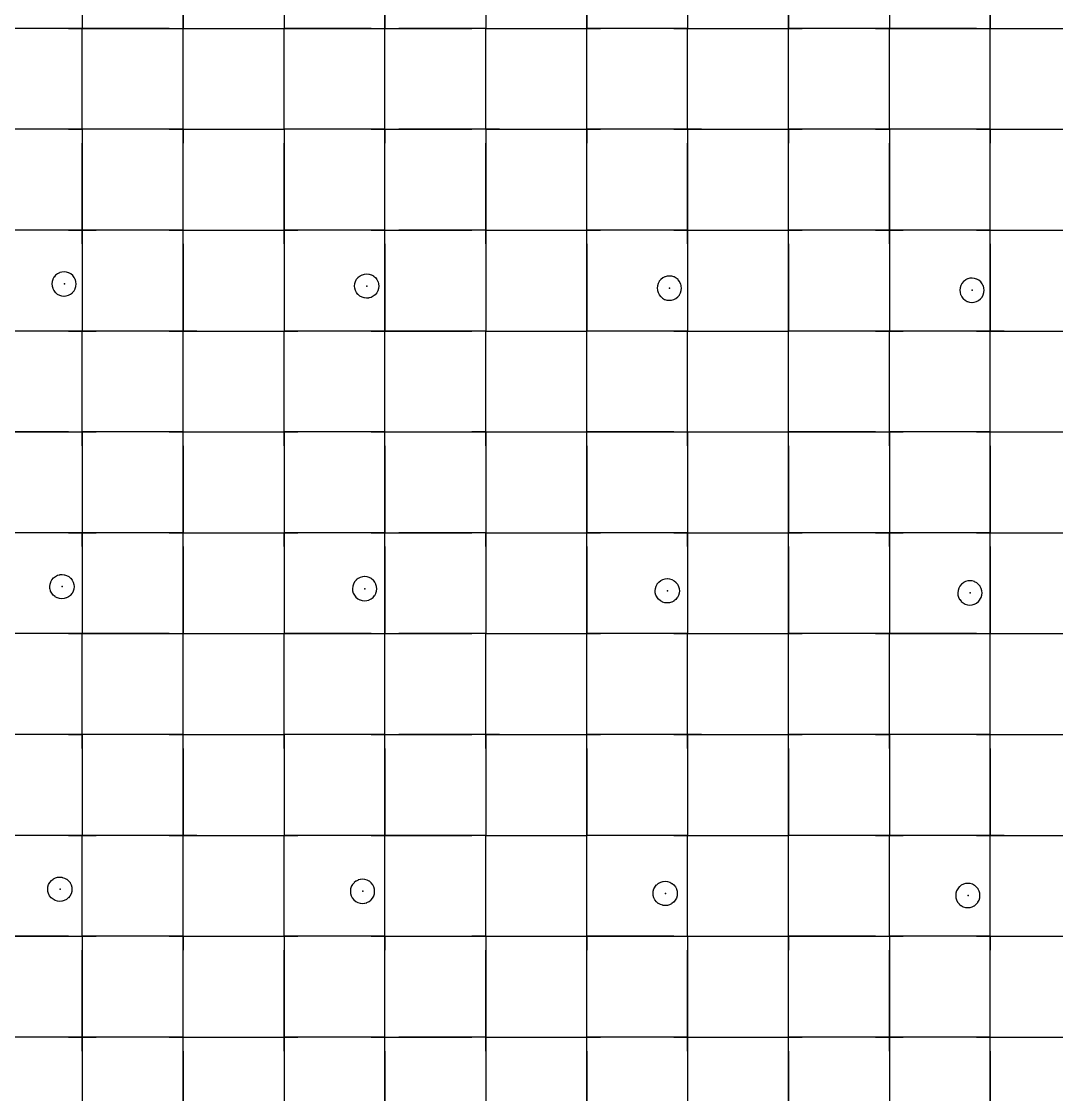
# Model space of a CAD drawing. Header units: metres. Extents: x 0 to 438, y -24 to 612.
# Drawn here: x 174.6 to 266.9, y 417.9 to 513.6 of the extents above; entities that cross this region are included whole.
import ezdxf

# ---------------------------------------------------------------- set-up
doc = ezdxf.new("R2010")
doc.units = ezdxf.units.M
doc.layers.add('LAYER_01_CUT', color=7, linetype='Continuous')
doc.layers.add('LAYER_04_GRID', color=7, linetype='Continuous')

msp = doc.modelspace()

# ---------------------------------------------------------------- linework, layer by layer
at = {"layer": 'LAYER_01_CUT'}
for points in [[(180, 514.234), (180, 513), (181.234, 513), (189, 513), (189, 514.234), (189, 522), (189, 523.234)], [(198, 514.234), (198, 513), (199.234, 513), (207, 513), (207, 514.234), (207, 522), (207, 523.234)], [(216, 514.234), (216, 513), (217.234, 513), (225, 513), (225, 514.234), (225, 522), (225, 523.234)], [(234, 514.234), (234, 513), (235.234, 513), (243, 513), (243, 514.234), (243, 522), (243, 523.234)], [(252, 514.234), (252, 513), (253.234, 513), (261, 513), (261, 514.234), (261, 522), (261, 523.234)], [(180, 520.766), (180, 513)], [(189, 520.766), (189, 513)], [(198, 520.766), (198, 513)], [(207, 520.766), (207, 513)], [(216, 520.766), (216, 513)], [(225, 520.766), (225, 513)], [(234, 520.766), (234, 513)], [(243, 520.766), (243, 513)], [(252, 520.766), (252, 513)], [(261, 520.766), (261, 513)], [(178.766, 513), (171, 513)], [(180, 513), (172.234, 513)], [(178.766, 513), (180, 513)], [(187.766, 513), (180, 513)], [(180, 505.234), (180, 513)], [(180, 511.766), (180, 513)], [(187.766, 513), (189, 513)], [(189, 505.234), (189, 513)], [(189, 511.766), (189, 513)], [(189, 513), (190.234, 513)], [(189, 513), (196.766, 513)], [(190.234, 513), (198, 513)], [(196.766, 513), (198, 513)], [(205.766, 513), (198, 513)], [(198, 505.234), (198, 513)], [(198, 511.766), (198, 513)], [(205.766, 513), (207, 513)], [(207, 505.234), (207, 513)], [(207, 511.766), (207, 513)], [(207, 513), (208.234, 513)], [(207, 513), (214.766, 513)], [(216, 513), (208.234, 513)], [(216, 513), (214.766, 513)], [(216, 505.234), (216, 513)], [(216, 511.766), (216, 513)], [(216, 513), (223.766, 513)], [(223.766, 513), (225, 513)], [(232.766, 513), (225, 513)], [(225, 505.234), (225, 513)], [(225, 511.766), (225, 513)], [(225, 513), (226.234, 513)], [(234, 513), (226.234, 513)], [(232.766, 513), (234, 513)], [(234, 505.234), (234, 513)], [(234, 511.766), (234, 513)], [(234, 513), (241.766, 513)], [(241.766, 513), (243, 513)], [(250.766, 513), (243, 513)], [(243, 505.234), (243, 513)], [(243, 511.766), (243, 513)], [(243, 513), (244.234, 513)], [(252, 513), (244.234, 513)], [(250.766, 513), (252, 513)], [(259.766, 513), (252, 513)], [(252, 505.234), (252, 513)], [(252, 511.766), (252, 513)], [(259.766, 513), (261, 513)], [(261, 505.234), (261, 513)], [(261, 511.766), (261, 513)], [(261, 513), (262.234, 513)], [(261, 513), (268.766, 513)], [(262.234, 513), (270, 513)], [(180, 504), (180, 511.766)], [(189, 504), (189, 511.766)], [(198, 504), (198, 511.766)], [(207, 504), (207, 511.766)], [(216, 504), (216, 511.766)], [(225, 504), (225, 511.766)], [(234, 504), (234, 511.766)], [(243, 504), (243, 511.766)], [(252, 504), (252, 511.766)], [(261, 504), (261, 511.766)], [(181.234, 504), (180, 504), (180, 505.234)], [(190.234, 486), (189, 486), (189, 487.234), (189, 495), (189, 496.234), (189, 504), (189, 505.234)], [(199.234, 504), (198, 504), (198, 505.234)], [(208.234, 486), (207, 486), (207, 487.234), (207, 495), (207, 496.234), (207, 504), (207, 505.234)], [(217.234, 504), (216, 504), (216, 505.234)], [(226.234, 486), (225, 486), (225, 487.234), (225, 495), (225, 496.234), (225, 504), (225, 505.234)], [(235.234, 504), (234, 504), (234, 505.234)], [(244.234, 486), (243, 486), (243, 487.234), (243, 495), (243, 496.234), (243, 504), (243, 505.234)], [(253.234, 504), (252, 504), (252, 505.234)], [(262.234, 486), (261, 486), (261, 487.234), (261, 495), (261, 496.234), (261, 504), (261, 505.234)], [(178.766, 504), (171, 504)], [(180, 504), (172.234, 504)], [(178.766, 504), (180, 504)], [(187.766, 504), (180, 504)], [(180, 504), (180, 496.234)], [(180, 504), (180, 502.766)], [(189, 504), (181.234, 504)], [(187.766, 504), (189, 504)], [(189, 504), (189, 502.766)], [(189, 504), (190.234, 504)], [(189, 504), (196.766, 504)], [(190.234, 504), (198, 504)], [(196.766, 504), (198, 504)], [(205.766, 504), (198, 504)], [(198, 504), (198, 496.234)], [(198, 504), (198, 502.766)], [(207, 504), (199.234, 504)], [(205.766, 504), (207, 504)], [(207, 504), (207, 502.766)], [(207, 504), (208.234, 504)], [(207, 504), (214.766, 504)], [(216, 504), (208.234, 504)], [(216, 504), (214.766, 504)], [(216, 504), (216, 496.234)], [(216, 504), (216, 502.766)], [(216, 504), (223.766, 504)], [(217.234, 504), (225, 504)], [(223.766, 504), (225, 504)], [(232.766, 504), (225, 504)], [(225, 504), (225, 502.766)], [(225, 504), (226.234, 504)], [(234, 504), (226.234, 504)], [(232.766, 504), (234, 504)], [(234, 504), (234, 496.234)], [(234, 504), (234, 502.766)], [(234, 504), (241.766, 504)], [(235.234, 504), (243, 504)], [(241.766, 504), (243, 504)], [(250.766, 504), (243, 504)], [(243, 504), (243, 502.766)], [(243, 504), (244.234, 504)], [(252, 504), (244.234, 504)], [(250.766, 504), (252, 504)], [(259.766, 504), (252, 504)], [(252, 504), (252, 496.234)], [(252, 504), (252, 502.766)], [(261, 504), (253.234, 504)], [(259.766, 504), (261, 504)], [(261, 504), (261, 502.766)], [(261, 504), (262.234, 504)], [(261, 504), (268.766, 504)], [(262.234, 504), (270, 504)], [(180, 495), (180, 502.766)], [(189, 495), (189, 502.766)], [(198, 495), (198, 502.766)], [(207, 495), (207, 502.766)], [(216, 495), (216, 502.766)], [(225, 495), (225, 502.766)], [(234, 495), (234, 502.766)], [(243, 495), (243, 502.766)], [(252, 495), (252, 502.766)], [(261, 495), (261, 502.766)], [(180, 496.234), (180, 495), (180, 487.234), (180, 486), (181.234, 486)], [(198, 496.234), (198, 495), (198, 487.234), (198, 486), (199.234, 486)], [(216, 496.234), (216, 495), (216, 487.234), (216, 486), (217.234, 486)], [(234, 496.234), (234, 495), (234, 487.234), (234, 486), (235.234, 486)], [(252, 496.234), (252, 495), (252, 487.234), (252, 486), (253.234, 486)], [(178.766, 495), (171, 495)], [(180, 495), (172.234, 495)], [(178.766, 495), (180, 495)], [(187.766, 495), (180, 495)], [(180, 493.766), (180, 495)], [(180, 495), (181.234, 495)], [(189, 495), (181.234, 495)], [(187.766, 495), (189, 495)], [(189, 493.766), (189, 495)], [(189, 495), (190.234, 495)], [(189, 495), (196.766, 495)], [(190.234, 495), (198, 495)], [(196.766, 495), (198, 495)], [(205.766, 495), (198, 495)], [(198, 493.766), (198, 495)], [(198, 495), (199.234, 495)], [(207, 495), (199.234, 495)], [(205.766, 495), (207, 495)], [(207, 493.766), (207, 495)], [(207, 495), (208.234, 495)], [(207, 495), (214.766, 495)], [(216, 495), (208.234, 495)], [(216, 495), (214.766, 495)], [(216, 493.766), (216, 495)], [(216, 495), (217.234, 495)], [(216, 495), (223.766, 495)], [(217.234, 495), (225, 495)], [(223.766, 495), (225, 495)], [(232.766, 495), (225, 495)], [(225, 493.766), (225, 495)], [(225, 495), (226.234, 495)], [(234, 495), (226.234, 495)], [(232.766, 495), (234, 495)], [(234, 493.766), (234, 495)], [(234, 495), (235.234, 495)], [(234, 495), (241.766, 495)], [(235.234, 495), (243, 495)], [(241.766, 495), (243, 495)], [(250.766, 495), (243, 495)], [(243, 493.766), (243, 495)], [(243, 495), (244.234, 495)], [(252, 495), (244.234, 495)], [(250.766, 495), (252, 495)], [(259.766, 495), (252, 495)], [(252, 493.766), (252, 495)], [(252, 495), (253.234, 495)], [(261, 495), (253.234, 495)], [(259.766, 495), (261, 495)], [(261, 493.766), (261, 495)], [(261, 495), (262.234, 495)], [(261, 495), (268.766, 495)], [(262.234, 495), (270, 495)], [(180, 493.766), (180, 486)], [(189, 493.766), (189, 486)], [(198, 493.766), (198, 486)], [(207, 493.766), (207, 486)], [(216, 493.766), (216, 486)], [(225, 493.766), (225, 486)], [(234, 493.766), (234, 486)], [(243, 493.766), (243, 486)], [(252, 493.766), (252, 486)], [(261, 493.766), (261, 486)], [(178.373, 489.114), (178.56, 489.13), (178.568, 489.132), (178.76, 489.185), (178.767, 489.189), (178.952, 489.282), (178.959, 489.287), (179.126, 489.418), (179.131, 489.424), (179.268, 489.586), (179.272, 489.594), (179.372, 489.778), (179.375, 489.787), (179.435, 489.983), (179.436, 489.991), (179.456, 490.189), (179.456, 490.197), (179.44, 490.384), (179.438, 490.392), (179.385, 490.584), (179.381, 490.591), (179.288, 490.776), (179.283, 490.783), (179.152, 490.95), (179.145, 490.955), (178.984, 491.092), (178.976, 491.096), (178.791, 491.196), (178.783, 491.199), (178.587, 491.259), (178.579, 491.26), (178.38, 491.28), (178.373, 491.28), (178.186, 491.264), (178.178, 491.262), (177.986, 491.209), (177.978, 491.205), (177.793, 491.112), (177.786, 491.107), (177.62, 490.976), (177.615, 490.969), (177.478, 490.808), (177.474, 490.8), (177.374, 490.615), (177.371, 490.607), (177.311, 490.411), (177.31, 490.403), (177.29, 490.204), (177.29, 490.197), (177.306, 490.01), (177.308, 490.002), (177.361, 489.81), (177.365, 489.802), (177.458, 489.617), (177.463, 489.61), (177.594, 489.444), (177.6, 489.439), (177.762, 489.302), (177.77, 489.298), (177.954, 489.198), (177.963, 489.195), (178.159, 489.135), (178.167, 489.134), (178.365, 489.114), (178.373, 489.114)], [(205.791, 491.01), (205.975, 490.909), (205.983, 490.905), (206.145, 490.769), (206.152, 490.763), (206.282, 490.597), (206.288, 490.59), (206.38, 490.405), (206.384, 490.397), (206.437, 490.206), (206.439, 490.198), (206.455, 490.011), (206.456, 490.003), (206.435, 489.804), (206.434, 489.796), (206.374, 489.6), (206.372, 489.592), (206.271, 489.407), (206.267, 489.4), (206.131, 489.238), (206.125, 489.231), (205.959, 489.101), (205.952, 489.095), (205.767, 489.002), (205.759, 488.999), (205.568, 488.946), (205.56, 488.943), (205.372, 488.928), (205.365, 488.927), (205.166, 488.948), (205.158, 488.949), (204.962, 489.009), (204.954, 489.011), (204.769, 489.111), (204.762, 489.116), (204.6, 489.252), (204.593, 489.258), (204.462, 489.424), (204.457, 489.431), (204.364, 489.616), (204.36, 489.624), (204.307, 489.815), (204.305, 489.823), (204.29, 490.01), (204.289, 490.018), (204.309, 490.216), (204.31, 490.225), (204.37, 490.421), (204.373, 490.429), (204.473, 490.613), (204.477, 490.621), (204.614, 490.783), (204.62, 490.79), (204.786, 490.92), (204.793, 490.926), (204.978, 491.018), (204.986, 491.022), (205.177, 491.075), (205.185, 491.078), (205.372, 491.093), (205.38, 491.094), (205.578, 491.073), (205.587, 491.072), (205.783, 491.012), (205.791, 491.01)], [(233.434, 489.61), (233.434, 489.618), (233.455, 489.816), (233.454, 489.824), (233.439, 490.011), (233.437, 490.019), (233.384, 490.211), (233.38, 490.218), (233.287, 490.404), (233.281, 490.41), (233.151, 490.577), (233.144, 490.582), (232.982, 490.719), (232.975, 490.723), (232.79, 490.823), (232.782, 490.826), (232.586, 490.886), (232.578, 490.887), (232.379, 490.907), (232.371, 490.907), (232.184, 490.891), (232.176, 490.889), (231.985, 490.836), (231.977, 490.832), (231.792, 490.739), (231.785, 490.734), (231.619, 490.603), (231.613, 490.596), (231.477, 490.435), (231.473, 490.427), (231.372, 490.243), (231.37, 490.234), (231.31, 490.038), (231.309, 490.03), (231.288, 489.831), (231.289, 489.824), (231.304, 489.637), (231.307, 489.629), (231.36, 489.437), (231.364, 489.429), (231.456, 489.244), (231.462, 489.238), (231.592, 489.071), (231.599, 489.066), (231.761, 488.929), (231.769, 488.925), (231.953, 488.825), (231.961, 488.822), (232.157, 488.762), (232.166, 488.761), (232.364, 488.741), (232.372, 488.741), (232.559, 488.757), (232.567, 488.759), (232.758, 488.812), (232.766, 488.816), (232.951, 488.909), (232.958, 488.914), (233.124, 489.045), (233.13, 489.051), (233.266, 489.213), (233.271, 489.221), (233.371, 489.405), (233.373, 489.414), (233.434, 489.61)], [(258.363, 489.243), (258.456, 489.058), (258.461, 489.051), (258.592, 488.885), (258.598, 488.879), (258.76, 488.743), (258.768, 488.739), (258.953, 488.638), (258.961, 488.636), (259.157, 488.576), (259.165, 488.575), (259.363, 488.554), (259.371, 488.555), (259.558, 488.57), (259.566, 488.573), (259.758, 488.626), (259.765, 488.629), (259.951, 488.722), (259.957, 488.728), (260.124, 488.858), (260.129, 488.865), (260.266, 489.027), (260.27, 489.035), (260.37, 489.219), (260.373, 489.227), (260.433, 489.423), (260.434, 489.432), (260.454, 489.63), (260.454, 489.638), (260.438, 489.825), (260.436, 489.833), (260.383, 490.024), (260.379, 490.032), (260.286, 490.217), (260.281, 490.224), (260.15, 490.39), (260.144, 490.396), (259.982, 490.532), (259.974, 490.537), (259.789, 490.637), (259.781, 490.639), (259.585, 490.699), (259.577, 490.7), (259.379, 490.721), (259.371, 490.72), (259.184, 490.705), (259.176, 490.702), (258.984, 490.649), (258.977, 490.646), (258.791, 490.553), (258.784, 490.547), (258.618, 490.417), (258.613, 490.41), (258.476, 490.248), (258.472, 490.24), (258.372, 490.056), (258.369, 490.048), (258.309, 489.852), (258.308, 489.844), (258.288, 489.645), (258.288, 489.637), (258.304, 489.45), (258.306, 489.442), (258.359, 489.251), (258.363, 489.243)], [(178.766, 486), (171, 486)], [(180, 486), (172.234, 486)], [(178.766, 486), (180, 486)], [(187.766, 486), (180, 486)], [(180, 478.234), (180, 486)], [(180, 484.766), (180, 486)], [(189, 486), (181.234, 486)], [(187.766, 486), (189, 486)], [(189, 478.234), (189, 486)], [(189, 484.766), (189, 486)], [(189, 486), (196.766, 486)], [(190.234, 486), (198, 486)], [(196.766, 486), (198, 486)], [(205.766, 486), (198, 486)], [(198, 478.234), (198, 486)], [(198, 484.766), (198, 486)], [(207, 486), (199.234, 486)], [(205.766, 486), (207, 486)], [(207, 478.234), (207, 486)], [(207, 484.766), (207, 486)], [(207, 486), (214.766, 486)], [(216, 486), (208.234, 486)], [(216, 486), (214.766, 486)], [(216, 478.234), (216, 486)], [(216, 484.766), (216, 486)], [(216, 486), (223.766, 486)], [(217.234, 486), (225, 486)], [(223.766, 486), (225, 486)], [(232.766, 486), (225, 486)], [(225, 478.234), (225, 486)], [(225, 484.766), (225, 486)], [(234, 486), (226.234, 486)], [(232.766, 486), (234, 486)], [(234, 478.234), (234, 486)], [(234, 484.766), (234, 486)], [(234, 486), (241.766, 486)], [(235.234, 486), (243, 486)], [(241.766, 486), (243, 486)], [(250.766, 486), (243, 486)], [(243, 478.234), (243, 486)], [(243, 484.766), (243, 486)], [(252, 486), (244.234, 486)], [(250.766, 486), (252, 486)], [(259.766, 486), (252, 486)], [(252, 478.234), (252, 486)], [(252, 484.766), (252, 486)], [(261, 486), (253.234, 486)], [(259.766, 486), (261, 486)], [(261, 478.234), (261, 486)], [(261, 484.766), (261, 486)], [(261, 486), (268.766, 486)], [(262.234, 486), (270, 486)], [(180, 477), (180, 484.766)], [(189, 477), (189, 484.766)], [(198, 477), (198, 484.766)], [(207, 477), (207, 484.766)], [(216, 477), (216, 484.766)], [(225, 477), (225, 484.766)], [(234, 477), (234, 484.766)], [(243, 477), (243, 484.766)], [(252, 477), (252, 484.766)], [(261, 477), (261, 484.766)], [(172.234, 477), (180, 477), (180, 478.234)], [(180, 469.234), (180, 468), (180, 460.234), (180, 459), (181.234, 459), (189, 459), (189, 460.234), (189, 468), (189, 469.234), (189, 477), (189, 478.234)], [(190.234, 477), (198, 477), (198, 478.234)], [(198, 469.234), (198, 468), (198, 460.234), (198, 459), (199.234, 459), (207, 459), (207, 460.234), (207, 468), (207, 469.234), (207, 477), (207, 478.234)], [(208.234, 477), (216, 477), (216, 478.234)], [(216, 469.234), (216, 468), (216, 460.234), (216, 459), (217.234, 459), (225, 459), (225, 460.234), (225, 468), (225, 469.234), (225, 477), (225, 478.234)], [(226.234, 477), (234, 477), (234, 478.234)], [(234, 469.234), (234, 468), (234, 460.234), (234, 459), (235.234, 459), (243, 459), (243, 460.234), (243, 468), (243, 469.234), (243, 477), (243, 478.234)], [(244.234, 477), (252, 477), (252, 478.234)], [(252, 469.234), (252, 468), (252, 460.234), (252, 459), (253.234, 459), (261, 459), (261, 460.234), (261, 468), (261, 469.234), (261, 477), (261, 478.234)], [(262.234, 477), (270, 477), (270, 478.234)], [(178.766, 477), (171, 477)], [(178.766, 477), (180, 477)], [(187.766, 477), (180, 477)], [(180, 475.766), (180, 477)], [(180, 477), (180, 469.234)], [(180, 477), (181.234, 477)], [(189, 477), (181.234, 477)], [(187.766, 477), (189, 477)], [(189, 475.766), (189, 477)], [(189, 477), (190.234, 477)], [(189, 477), (196.766, 477)], [(196.766, 477), (198, 477)], [(205.766, 477), (198, 477)], [(198, 475.766), (198, 477)], [(198, 477), (198, 469.234)], [(198, 477), (199.234, 477)], [(207, 477), (199.234, 477)], [(205.766, 477), (207, 477)], [(207, 475.766), (207, 477)], [(207, 477), (208.234, 477)], [(207, 477), (214.766, 477)], [(216, 477), (214.766, 477)], [(216, 475.766), (216, 477)], [(216, 477), (216, 469.234)], [(216, 477), (217.234, 477)], [(216, 477), (223.766, 477)], [(217.234, 477), (225, 477)], [(223.766, 477), (225, 477)], [(232.766, 477), (225, 477)], [(225, 475.766), (225, 477)], [(225, 477), (226.234, 477)], [(232.766, 477), (234, 477)], [(234, 475.766), (234, 477)], [(234, 477), (234, 469.234)], [(234, 477), (235.234, 477)], [(234, 477), (241.766, 477)], [(235.234, 477), (243, 477)], [(241.766, 477), (243, 477)], [(250.766, 477), (243, 477)], [(243, 475.766), (243, 477)], [(243, 477), (244.234, 477)], [(250.766, 477), (252, 477)], [(259.766, 477), (252, 477)], [(252, 475.766), (252, 477)], [(252, 477), (252, 469.234)], [(252, 477), (253.234, 477)], [(261, 477), (253.234, 477)], [(259.766, 477), (261, 477)], [(261, 475.766), (261, 477)], [(261, 477), (262.234, 477)], [(261, 477), (268.766, 477)], [(180, 475.766), (180, 468)], [(189, 475.766), (189, 468)], [(198, 475.766), (198, 468)], [(207, 475.766), (207, 468)], [(216, 475.766), (216, 468)], [(225, 475.766), (225, 468)], [(234, 475.766), (234, 468)], [(243, 475.766), (243, 468)], [(252, 475.766), (252, 468)], [(261, 475.766), (261, 468)], [(178.766, 468), (171, 468)], [(180, 468), (172.234, 468)], [(178.766, 468), (180, 468)], [(187.766, 468), (180, 468)], [(180, 466.766), (180, 468)], [(180, 468), (181.234, 468)], [(189, 468), (181.234, 468)], [(187.766, 468), (189, 468)], [(189, 466.766), (189, 468)], [(189, 468), (190.234, 468)], [(189, 468), (196.766, 468)], [(190.234, 468), (198, 468)], [(196.766, 468), (198, 468)], [(205.766, 468), (198, 468)], [(198, 466.766), (198, 468)], [(198, 468), (199.234, 468)], [(207, 468), (199.234, 468)], [(205.766, 468), (207, 468)], [(207, 466.766), (207, 468)], [(207, 468), (208.234, 468)], [(207, 468), (214.766, 468)], [(216, 468), (208.234, 468)], [(216, 468), (214.766, 468)], [(216, 466.766), (216, 468)], [(216, 468), (217.234, 468)], [(216, 468), (223.766, 468)], [(217.234, 468), (225, 468)], [(223.766, 468), (225, 468)], [(232.766, 468), (225, 468)], [(225, 466.766), (225, 468)], [(225, 468), (226.234, 468)], [(234, 468), (226.234, 468)], [(232.766, 468), (234, 468)], [(234, 466.766), (234, 468)], [(234, 468), (235.234, 468)], [(234, 468), (241.766, 468)], [(235.234, 468), (243, 468)], [(241.766, 468), (243, 468)], [(250.766, 468), (243, 468)], [(243, 466.766), (243, 468)], [(243, 468), (244.234, 468)], [(252, 468), (244.234, 468)], [(250.766, 468), (252, 468)], [(259.766, 468), (252, 468)], [(252, 466.766), (252, 468)], [(252, 468), (253.234, 468)], [(261, 468), (253.234, 468)], [(259.766, 468), (261, 468)], [(261, 466.766), (261, 468)], [(261, 468), (262.234, 468)], [(261, 468), (268.766, 468)], [(262.234, 468), (270, 468)], [(180, 466.766), (180, 459)], [(189, 466.766), (189, 459)], [(198, 466.766), (198, 459)], [(207, 466.766), (207, 459)], [(216, 466.766), (216, 459)], [(225, 466.766), (225, 459)], [(234, 466.766), (234, 459)], [(243, 466.766), (243, 459)], [(252, 466.766), (252, 459)], [(261, 466.766), (261, 459)], [(177.792, 464.206), (177.8, 464.209), (177.991, 464.262), (177.999, 464.265), (178.186, 464.28), (178.194, 464.281), (178.393, 464.26), (178.401, 464.26), (178.597, 464.199), (178.605, 464.197), (178.789, 464.097), (178.797, 464.092), (178.959, 463.956), (178.966, 463.95), (179.096, 463.784), (179.102, 463.777), (179.195, 463.592), (179.198, 463.584), (179.251, 463.393), (179.254, 463.385), (179.269, 463.198), (179.27, 463.19), (179.249, 462.992), (179.248, 462.983), (179.188, 462.787), (179.186, 462.779), (179.085, 462.595), (179.081, 462.587), (178.945, 462.425), (178.939, 462.418), (178.773, 462.288), (178.766, 462.282), (178.581, 462.19), (178.573, 462.186), (178.382, 462.133), (178.374, 462.13), (178.187, 462.115), (178.179, 462.114), (177.98, 462.135), (177.972, 462.136), (177.776, 462.196), (177.768, 462.198), (177.584, 462.299), (177.576, 462.303), (177.414, 462.439), (177.407, 462.445), (177.277, 462.611), (177.271, 462.618), (177.178, 462.803), (177.174, 462.811), (177.122, 463.002), (177.119, 463.01), (177.104, 463.197), (177.103, 463.205), (177.124, 463.404), (177.124, 463.412), (177.185, 463.608), (177.187, 463.616), (177.287, 463.801), (177.292, 463.808), (177.428, 463.97), (177.434, 463.977), (177.6, 464.107), (177.607, 464.113), (177.792, 464.206)], [(206.198, 463.398), (206.194, 463.406), (206.101, 463.591), (206.096, 463.598), (205.965, 463.764), (205.958, 463.769), (205.796, 463.906), (205.789, 463.91), (205.604, 464.01), (205.596, 464.013), (205.4, 464.073), (205.392, 464.074), (205.193, 464.094), (205.186, 464.094), (204.999, 464.078), (204.991, 464.076), (204.799, 464.023), (204.791, 464.019), (204.606, 463.926), (204.599, 463.921), (204.433, 463.79), (204.427, 463.784), (204.291, 463.622), (204.287, 463.614), (204.187, 463.43), (204.184, 463.421), (204.124, 463.225), (204.123, 463.217), (204.103, 463.019), (204.103, 463.011), (204.119, 462.824), (204.121, 462.816), (204.174, 462.624), (204.178, 462.617), (204.271, 462.432), (204.276, 462.425), (204.406, 462.258), (204.413, 462.253), (204.575, 462.116), (204.583, 462.112), (204.767, 462.012), (204.776, 462.009), (204.971, 461.949), (204.98, 461.948), (205.178, 461.928), (205.186, 461.928), (205.373, 461.944), (205.381, 461.946), (205.573, 461.999), (205.58, 462.003), (205.765, 462.096), (205.772, 462.101), (205.938, 462.232), (205.944, 462.239), (206.081, 462.4), (206.085, 462.408), (206.185, 462.593), (206.188, 462.601), (206.248, 462.797), (206.249, 462.805), (206.269, 463.004), (206.268, 463.011), (206.253, 463.198), (206.251, 463.206), (206.198, 463.398)], [(232.957, 463.583), (232.964, 463.577), (233.095, 463.411), (233.1, 463.404), (233.193, 463.219), (233.197, 463.211), (233.25, 463.02), (233.252, 463.012), (233.268, 462.825), (233.268, 462.817), (233.248, 462.619), (233.247, 462.61), (233.187, 462.414), (233.184, 462.406), (233.084, 462.222), (233.08, 462.214), (232.943, 462.052), (232.938, 462.045), (232.771, 461.915), (232.764, 461.909), (232.579, 461.817), (232.572, 461.813), (232.38, 461.76), (232.372, 461.758), (232.185, 461.742), (232.177, 461.741), (231.979, 461.762), (231.971, 461.763), (231.775, 461.823), (231.766, 461.825), (231.582, 461.926), (231.574, 461.93), (231.412, 462.066), (231.406, 462.072), (231.275, 462.238), (231.27, 462.245), (231.177, 462.43), (231.173, 462.438), (231.12, 462.629), (231.118, 462.637), (231.102, 462.824), (231.102, 462.832), (231.122, 463.031), (231.123, 463.039), (231.183, 463.235), (231.186, 463.243), (231.286, 463.428), (231.29, 463.435), (231.427, 463.597), (231.432, 463.604), (231.598, 463.735), (231.605, 463.74), (231.79, 463.833), (231.798, 463.837), (231.99, 463.89), (231.998, 463.892), (232.185, 463.907), (232.192, 463.908), (232.391, 463.887), (232.399, 463.887), (232.595, 463.826), (232.603, 463.824), (232.788, 463.724), (232.796, 463.719), (232.957, 463.583)], [(259.177, 461.555), (259.185, 461.556), (259.372, 461.571), (259.38, 461.573), (259.571, 461.626), (259.579, 461.63), (259.764, 461.723), (259.771, 461.728), (259.937, 461.859), (259.943, 461.866), (260.079, 462.028), (260.083, 462.035), (260.184, 462.22), (260.186, 462.228), (260.247, 462.424), (260.247, 462.432), (260.268, 462.631), (260.267, 462.638), (260.252, 462.825), (260.249, 462.833), (260.196, 463.025), (260.193, 463.033), (260.1, 463.218), (260.094, 463.225), (259.964, 463.391), (259.957, 463.396), (259.795, 463.533), (259.787, 463.537), (259.603, 463.637), (259.595, 463.64), (259.399, 463.7), (259.391, 463.701), (259.192, 463.721), (259.184, 463.721), (258.997, 463.705), (258.989, 463.703), (258.798, 463.65), (258.79, 463.646), (258.605, 463.554), (258.598, 463.548), (258.432, 463.417), (258.426, 463.411), (258.29, 463.249), (258.286, 463.241), (258.185, 463.057), (258.183, 463.049), (258.123, 462.852), (258.122, 462.844), (258.101, 462.646), (258.102, 462.638), (258.117, 462.451), (258.12, 462.443), (258.173, 462.251), (258.176, 462.244), (258.269, 462.059), (258.275, 462.052), (258.405, 461.886), (258.412, 461.88), (258.574, 461.743), (258.582, 461.739), (258.766, 461.639), (258.774, 461.636), (258.97, 461.576), (258.978, 461.575), (259.177, 461.555)], [(178.766, 459), (171, 459)], [(180, 459), (172.234, 459)], [(178.766, 459), (180, 459)], [(187.766, 459), (180, 459)], [(180, 451.234), (180, 459)], [(180, 457.766), (180, 459)], [(187.766, 459), (189, 459)], [(189, 451.234), (189, 459)], [(189, 457.766), (189, 459)], [(189, 459), (190.234, 459)], [(189, 459), (196.766, 459)], [(190.234, 459), (198, 459)], [(196.766, 459), (198, 459)], [(205.766, 459), (198, 459)], [(198, 451.234), (198, 459)], [(198, 457.766), (198, 459)], [(205.766, 459), (207, 459)], [(207, 451.234), (207, 459)], [(207, 457.766), (207, 459)], [(207, 459), (208.234, 459)], [(207, 459), (214.766, 459)], [(216, 459), (208.234, 459)], [(216, 459), (214.766, 459)], [(216, 451.234), (216, 459)], [(216, 457.766), (216, 459)], [(216, 459), (223.766, 459)], [(223.766, 459), (225, 459)], [(232.766, 459), (225, 459)], [(225, 451.234), (225, 459)], [(225, 457.766), (225, 459)], [(225, 459), (226.234, 459)], [(234, 459), (226.234, 459)], [(232.766, 459), (234, 459)], [(234, 451.234), (234, 459)], [(234, 457.766), (234, 459)], [(234, 459), (241.766, 459)], [(241.766, 459), (243, 459)], [(250.766, 459), (243, 459)], [(243, 451.234), (243, 459)], [(243, 457.766), (243, 459)], [(243, 459), (244.234, 459)], [(252, 459), (244.234, 459)], [(250.766, 459), (252, 459)], [(259.766, 459), (252, 459)], [(252, 451.234), (252, 459)], [(252, 457.766), (252, 459)], [(259.766, 459), (261, 459)], [(261, 451.234), (261, 459)], [(261, 457.766), (261, 459)], [(261, 459), (262.234, 459)], [(261, 459), (268.766, 459)], [(262.234, 459), (270, 459)], [(180, 450), (180, 457.766)], [(189, 450), (189, 457.766)], [(198, 450), (198, 457.766)], [(207, 450), (207, 457.766)], [(216, 450), (216, 457.766)], [(225, 450), (225, 457.766)], [(234, 450), (234, 457.766)], [(243, 450), (243, 457.766)], [(252, 450), (252, 457.766)], [(261, 450), (261, 457.766)], [(181.234, 450), (180, 450), (180, 451.234)], [(190.234, 441), (189, 441), (189, 442.234), (189, 450), (189, 451.234)], [(199.234, 450), (198, 450), (198, 451.234)], [(208.234, 441), (207, 441), (207, 442.234), (207, 450), (207, 451.234)], [(217.234, 450), (216, 450), (216, 451.234)], [(226.234, 441), (225, 441), (225, 442.234), (225, 450), (225, 451.234)], [(235.234, 450), (234, 450), (234, 451.234)], [(244.234, 441), (243, 441), (243, 442.234), (243, 450), (243, 451.234)], [(253.234, 450), (252, 450), (252, 451.234)], [(262.234, 441), (261, 441), (261, 442.234), (261, 450), (261, 451.234)], [(178.766, 450), (171, 450)], [(180, 450), (172.234, 450)], [(178.766, 450), (180, 450)], [(187.766, 450), (180, 450)], [(180, 448.766), (180, 450)], [(180, 450), (180, 442.234)], [(189, 450), (181.234, 450)], [(187.766, 450), (189, 450)], [(189, 448.766), (189, 450)], [(189, 450), (190.234, 450)], [(189, 450), (196.766, 450)], [(190.234, 450), (198, 450)], [(196.766, 450), (198, 450)], [(205.766, 450), (198, 450)], [(198, 448.766), (198, 450)], [(198, 450), (198, 442.234)], [(207, 450), (199.234, 450)], [(205.766, 450), (207, 450)], [(207, 448.766), (207, 450)], [(207, 450), (208.234, 450)], [(207, 450), (214.766, 450)], [(216, 450), (208.234, 450)], [(216, 450), (214.766, 450)], [(216, 448.766), (216, 450)], [(216, 450), (216, 442.234)], [(216, 450), (223.766, 450)], [(217.234, 450), (225, 450)], [(223.766, 450), (225, 450)], [(232.766, 450), (225, 450)], [(225, 448.766), (225, 450)], [(225, 450), (226.234, 450)], [(234, 450), (226.234, 450)], [(232.766, 450), (234, 450)], [(234, 448.766), (234, 450)], [(234, 450), (234, 442.234)], [(234, 450), (241.766, 450)], [(235.234, 450), (243, 450)], [(241.766, 450), (243, 450)], [(250.766, 450), (243, 450)], [(243, 448.766), (243, 450)], [(243, 450), (244.234, 450)], [(252, 450), (244.234, 450)], [(250.766, 450), (252, 450)], [(259.766, 450), (252, 450)], [(252, 448.766), (252, 450)], [(252, 450), (252, 442.234)], [(261, 450), (253.234, 450)], [(259.766, 450), (261, 450)], [(261, 448.766), (261, 450)], [(261, 450), (262.234, 450)], [(261, 450), (268.766, 450)], [(262.234, 450), (270, 450)], [(180, 448.766), (180, 441)], [(189, 448.766), (189, 441)], [(198, 448.766), (198, 441)], [(207, 448.766), (207, 441)], [(216, 448.766), (216, 441)], [(225, 448.766), (225, 441)], [(234, 448.766), (234, 441)], [(243, 448.766), (243, 441)], [(252, 448.766), (252, 441)], [(261, 448.766), (261, 441)], [(180, 442.234), (180, 441), (181.234, 441)], [(198, 442.234), (198, 441), (199.234, 441)], [(216, 442.234), (216, 441), (217.234, 441)], [(234, 442.234), (234, 441), (235.234, 441)], [(252, 442.234), (252, 441), (253.234, 441)], [(178.766, 441), (171, 441)], [(180, 441), (172.234, 441)], [(178.766, 441), (180, 441)], [(187.766, 441), (180, 441)], [(180, 433.234), (180, 441)], [(180, 439.766), (180, 441)], [(189, 441), (181.234, 441)], [(187.766, 441), (189, 441)], [(189, 433.234), (189, 441)], [(189, 439.766), (189, 441)], [(189, 441), (196.766, 441)], [(190.234, 441), (198, 441)], [(196.766, 441), (198, 441)], [(205.766, 441), (198, 441)], [(198, 433.234), (198, 441)], [(198, 439.766), (198, 441)], [(207, 441), (199.234, 441)], [(205.766, 441), (207, 441)], [(207, 433.234), (207, 441)], [(207, 439.766), (207, 441)], [(207, 441), (214.766, 441)], [(216, 441), (208.234, 441)], [(216, 441), (214.766, 441)], [(216, 433.234), (216, 441)], [(216, 439.766), (216, 441)], [(216, 441), (223.766, 441)], [(217.234, 441), (225, 441)], [(223.766, 441), (225, 441)], [(232.766, 441), (225, 441)], [(225, 433.234), (225, 441)], [(225, 439.766), (225, 441)], [(234, 441), (226.234, 441)], [(232.766, 441), (234, 441)], [(234, 433.234), (234, 441)], [(234, 439.766), (234, 441)], [(234, 441), (241.766, 441)], [(235.234, 441), (243, 441)], [(241.766, 441), (243, 441)], [(250.766, 441), (243, 441)], [(243, 433.234), (243, 441)], [(243, 439.766), (243, 441)], [(252, 441), (244.234, 441)], [(250.766, 441), (252, 441)], [(259.766, 441), (252, 441)], [(252, 433.234), (252, 441)], [(252, 439.766), (252, 441)], [(261, 441), (253.234, 441)], [(259.766, 441), (261, 441)], [(261, 433.234), (261, 441)], [(261, 439.766), (261, 441)], [(261, 441), (268.766, 441)], [(262.234, 441), (270, 441)], [(180, 432), (180, 439.766)], [(189, 432), (189, 439.766)], [(198, 432), (198, 439.766)], [(207, 432), (207, 439.766)], [(216, 432), (216, 439.766)], [(225, 432), (225, 439.766)], [(234, 432), (234, 439.766)], [(243, 432), (243, 439.766)], [(252, 432), (252, 439.766)], [(261, 432), (261, 439.766)], [(177.242, 436.971), (177.247, 436.977), (177.413, 437.108), (177.42, 437.114), (177.606, 437.206), (177.613, 437.21), (177.805, 437.263), (177.813, 437.265), (178, 437.281), (178.008, 437.282), (178.206, 437.261), (178.214, 437.26), (178.41, 437.2), (178.418, 437.197), (178.603, 437.097), (178.611, 437.093), (178.773, 436.957), (178.779, 436.951), (178.91, 436.785), (178.915, 436.778), (179.008, 436.593), (179.012, 436.585), (179.065, 436.393), (179.067, 436.385), (179.083, 436.198), (179.083, 436.191), (179.063, 435.992), (179.062, 435.984), (179.002, 435.788), (178.999, 435.78), (178.899, 435.595), (178.895, 435.588), (178.758, 435.426), (178.753, 435.419), (178.586, 435.288), (178.58, 435.283), (178.394, 435.19), (178.387, 435.186), (178.195, 435.133), (178.187, 435.131), (178, 435.116), (177.992, 435.115), (177.794, 435.135), (177.786, 435.136), (177.59, 435.196), (177.582, 435.199), (177.397, 435.299), (177.389, 435.303), (177.227, 435.44), (177.221, 435.446), (177.09, 435.612), (177.085, 435.619), (176.992, 435.804), (176.988, 435.811), (176.935, 436.003), (176.933, 436.011), (176.917, 436.198), (176.917, 436.206), (176.937, 436.404), (176.938, 436.412), (176.998, 436.609), (177.001, 436.617), (177.101, 436.801), (177.105, 436.809), (177.242, 436.971)], [(205.187, 434.945), (205.195, 434.947), (205.386, 435), (205.394, 435.004), (205.579, 435.096), (205.586, 435.102), (205.752, 435.233), (205.758, 435.239), (205.894, 435.401), (205.898, 435.409), (205.999, 435.593), (206.001, 435.601), (206.061, 435.797), (206.062, 435.806), (206.083, 436.004), (206.082, 436.012), (206.066, 436.199), (206.064, 436.207), (206.011, 436.399), (206.007, 436.406), (205.915, 436.591), (205.909, 436.598), (205.779, 436.764), (205.772, 436.77), (205.61, 436.907), (205.602, 436.911), (205.418, 437.011), (205.41, 437.013), (205.214, 437.074), (205.205, 437.075), (205.007, 437.095), (204.999, 437.094), (204.812, 437.079), (204.804, 437.077), (204.613, 437.024), (204.605, 437.02), (204.42, 436.927), (204.413, 436.922), (204.247, 436.791), (204.241, 436.784), (204.105, 436.622), (204.1, 436.615), (204, 436.43), (203.998, 436.422), (203.937, 436.226), (203.936, 436.218), (203.916, 436.019), (203.917, 436.011), (203.932, 435.825), (203.934, 435.817), (203.987, 435.625), (203.991, 435.617), (204.084, 435.432), (204.089, 435.425), (204.22, 435.259), (204.227, 435.253), (204.389, 435.117), (204.396, 435.113), (204.581, 435.013), (204.589, 435.01), (204.785, 434.95), (204.793, 434.949), (204.992, 434.928), (205, 434.929), (205.187, 434.945)], [(232.602, 436.724), (232.609, 436.72), (232.771, 436.584), (232.778, 436.578), (232.909, 436.412), (232.914, 436.405), (233.007, 436.22), (233.011, 436.212), (233.064, 436.02), (233.066, 436.012), (233.081, 435.826), (233.082, 435.818), (233.062, 435.619), (233.061, 435.611), (233, 435.415), (232.998, 435.407), (232.898, 435.222), (232.893, 435.215), (232.757, 435.053), (232.751, 435.046), (232.585, 434.915), (232.578, 434.91), (232.393, 434.817), (232.385, 434.813), (232.194, 434.76), (232.186, 434.758), (231.999, 434.743), (231.991, 434.742), (231.793, 434.762), (231.784, 434.763), (231.588, 434.824), (231.58, 434.826), (231.396, 434.926), (231.388, 434.93), (231.226, 435.067), (231.219, 435.073), (231.089, 435.239), (231.083, 435.246), (230.991, 435.431), (230.987, 435.438), (230.934, 435.63), (230.932, 435.638), (230.916, 435.825), (230.915, 435.833), (230.936, 436.031), (230.937, 436.04), (230.997, 436.236), (230.999, 436.244), (231.1, 436.428), (231.104, 436.436), (231.24, 436.598), (231.246, 436.605), (231.412, 436.735), (231.419, 436.741), (231.604, 436.833), (231.612, 436.837), (231.803, 436.89), (231.811, 436.892), (231.998, 436.908), (232.006, 436.909), (232.205, 436.888), (232.213, 436.887), (232.409, 436.827), (232.417, 436.824), (232.602, 436.724)], [(258.412, 436.549), (258.245, 436.418), (258.24, 436.411), (258.103, 436.249), (258.099, 436.242), (257.999, 436.057), (257.996, 436.049), (257.936, 435.853), (257.935, 435.845), (257.915, 435.646), (257.915, 435.639), (257.931, 435.452), (257.933, 435.444), (257.986, 435.252), (257.99, 435.244), (258.083, 435.059), (258.088, 435.052), (258.219, 434.886), (258.225, 434.88), (258.387, 434.744), (258.395, 434.74), (258.58, 434.64), (258.588, 434.637), (258.784, 434.577), (258.792, 434.576), (258.99, 434.555), (258.998, 434.556), (259.185, 434.572), (259.193, 434.574), (259.385, 434.627), (259.392, 434.631), (259.578, 434.723), (259.585, 434.729), (259.751, 434.86), (259.756, 434.866), (259.893, 435.028), (259.897, 435.036), (259.997, 435.22), (260, 435.228), (260.06, 435.425), (260.061, 435.433), (260.081, 435.631), (260.081, 435.639), (260.065, 435.826), (260.063, 435.834), (260.01, 436.026), (260.006, 436.033), (259.913, 436.218), (259.908, 436.225), (259.777, 436.391), (259.771, 436.397), (259.609, 436.534), (259.601, 436.538), (259.417, 436.638), (259.408, 436.641), (259.212, 436.701), (259.204, 436.702), (259.006, 436.722), (258.998, 436.721), (258.811, 436.706), (258.803, 436.704), (258.611, 436.651), (258.604, 436.647), (258.418, 436.554), (258.412, 436.549)], [(172.234, 432), (180, 432), (180, 433.234)], [(180, 424.234), (180, 423), (180, 415.234), (180, 414), (181.234, 414), (189, 414), (189, 415.234), (189, 423), (189, 424.234), (189, 432), (189, 433.234)], [(190.234, 432), (198, 432), (198, 433.234)], [(198, 424.234), (198, 423), (198, 415.234), (198, 414), (199.234, 414), (207, 414), (207, 415.234), (207, 423), (207, 424.234), (207, 432), (207, 433.234)], [(208.234, 432), (216, 432), (216, 433.234)], [(216, 424.234), (216, 423), (216, 415.234), (216, 414), (217.234, 414), (225, 414), (225, 415.234), (225, 423), (225, 424.234), (225, 432), (225, 433.234)], [(226.234, 432), (234, 432), (234, 433.234)], [(234, 424.234), (234, 423), (234, 415.234), (234, 414), (235.234, 414), (243, 414), (243, 415.234), (243, 423), (243, 424.234), (243, 432), (243, 433.234)], [(244.234, 432), (252, 432), (252, 433.234)], [(252, 424.234), (252, 423), (252, 415.234), (252, 414), (253.234, 414), (261, 414), (261, 415.234), (261, 423), (261, 424.234), (261, 432), (261, 433.234)], [(262.234, 432), (270, 432), (270, 433.234)], [(178.766, 432), (171, 432)], [(178.766, 432), (180, 432)], [(187.766, 432), (180, 432)], [(180, 432), (180, 424.234)], [(180, 432), (180, 430.766)], [(180, 432), (181.234, 432)], [(189, 432), (181.234, 432)], [(187.766, 432), (189, 432)], [(189, 432), (189, 430.766)], [(189, 432), (190.234, 432)], [(189, 432), (196.766, 432)], [(196.766, 432), (198, 432)], [(205.766, 432), (198, 432)], [(198, 432), (198, 424.234)], [(198, 432), (198, 430.766)], [(198, 432), (199.234, 432)], [(207, 432), (199.234, 432)], [(205.766, 432), (207, 432)], [(207, 432), (207, 430.766)], [(207, 432), (208.234, 432)], [(207, 432), (214.766, 432)], [(216, 432), (214.766, 432)], [(216, 432), (216, 424.234)], [(216, 432), (216, 430.766)], [(216, 432), (217.234, 432)], [(216, 432), (223.766, 432)], [(217.234, 432), (225, 432)], [(223.766, 432), (225, 432)], [(232.766, 432), (225, 432)], [(225, 432), (225, 430.766)], [(225, 432), (226.234, 432)], [(232.766, 432), (234, 432)], [(234, 432), (234, 424.234)], [(234, 432), (234, 430.766)], [(234, 432), (235.234, 432)], [(234, 432), (241.766, 432)], [(235.234, 432), (243, 432)], [(241.766, 432), (243, 432)], [(250.766, 432), (243, 432)], [(243, 432), (243, 430.766)], [(243, 432), (244.234, 432)], [(250.766, 432), (252, 432)], [(259.766, 432), (252, 432)], [(252, 432), (252, 424.234)], [(252, 432), (252, 430.766)], [(252, 432), (253.234, 432)], [(261, 432), (253.234, 432)], [(259.766, 432), (261, 432)], [(261, 432), (261, 430.766)], [(261, 432), (262.234, 432)], [(261, 432), (268.766, 432)], [(180, 423), (180, 430.766)], [(189, 423), (189, 430.766)], [(198, 423), (198, 430.766)], [(207, 423), (207, 430.766)], [(216, 423), (216, 430.766)], [(225, 423), (225, 430.766)], [(234, 423), (234, 430.766)], [(243, 423), (243, 430.766)], [(252, 423), (252, 430.766)], [(261, 423), (261, 430.766)], [(178.766, 423), (171, 423)], [(180, 423), (172.234, 423)], [(178.766, 423), (180, 423)], [(187.766, 423), (180, 423)], [(180, 421.766), (180, 423)], [(180, 423), (181.234, 423)], [(189, 423), (181.234, 423)], [(187.766, 423), (189, 423)], [(189, 421.766), (189, 423)], [(189, 423), (190.234, 423)], [(189, 423), (196.766, 423)], [(190.234, 423), (198, 423)], [(196.766, 423), (198, 423)], [(205.766, 423), (198, 423)], [(198, 421.766), (198, 423)], [(198, 423), (199.234, 423)], [(207, 423), (199.234, 423)], [(205.766, 423), (207, 423)], [(207, 421.766), (207, 423)], [(207, 423), (208.234, 423)], [(207, 423), (214.766, 423)], [(216, 423), (208.234, 423)], [(216, 423), (214.766, 423)], [(216, 421.766), (216, 423)], [(216, 423), (217.234, 423)], [(216, 423), (223.766, 423)], [(217.234, 423), (225, 423)], [(223.766, 423), (225, 423)], [(232.766, 423), (225, 423)], [(225, 421.766), (225, 423)], [(225, 423), (226.234, 423)], [(234, 423), (226.234, 423)], [(232.766, 423), (234, 423)], [(234, 421.766), (234, 423)], [(234, 423), (235.234, 423)], [(234, 423), (241.766, 423)], [(235.234, 423), (243, 423)], [(241.766, 423), (243, 423)], [(250.766, 423), (243, 423)], [(243, 421.766), (243, 423)], [(243, 423), (244.234, 423)], [(252, 423), (244.234, 423)], [(250.766, 423), (252, 423)], [(259.766, 423), (252, 423)], [(252, 421.766), (252, 423)], [(252, 423), (253.234, 423)], [(261, 423), (253.234, 423)], [(259.766, 423), (261, 423)], [(261, 421.766), (261, 423)], [(261, 423), (262.234, 423)], [(261, 423), (268.766, 423)], [(262.234, 423), (270, 423)], [(180, 421.766), (180, 414)], [(189, 421.766), (189, 414)], [(198, 421.766), (198, 414)], [(207, 421.766), (207, 414)], [(216, 421.766), (216, 414)], [(225, 421.766), (225, 414)], [(234, 421.766), (234, 414)], [(243, 421.766), (243, 414)], [(252, 421.766), (252, 414)], [(261, 421.766), (261, 414)]]:
    msp.add_lwpolyline(points, dxfattribs=at)
at = {"layer": 'LAYER_04_GRID'}
for p in [(178.4, 490.197), (205.399, 490.01), (232.399, 489.824), (259.398, 489.637), (178.213, 463.197), (205.213, 463.011), (232.212, 462.824), (259.211, 462.638), (178.027, 436.198), (205.026, 436.012), (232.026, 435.825), (259.025, 435.639)]:
    msp.add_point(p, dxfattribs=at)

doc.saveas('drawing.dxf')
